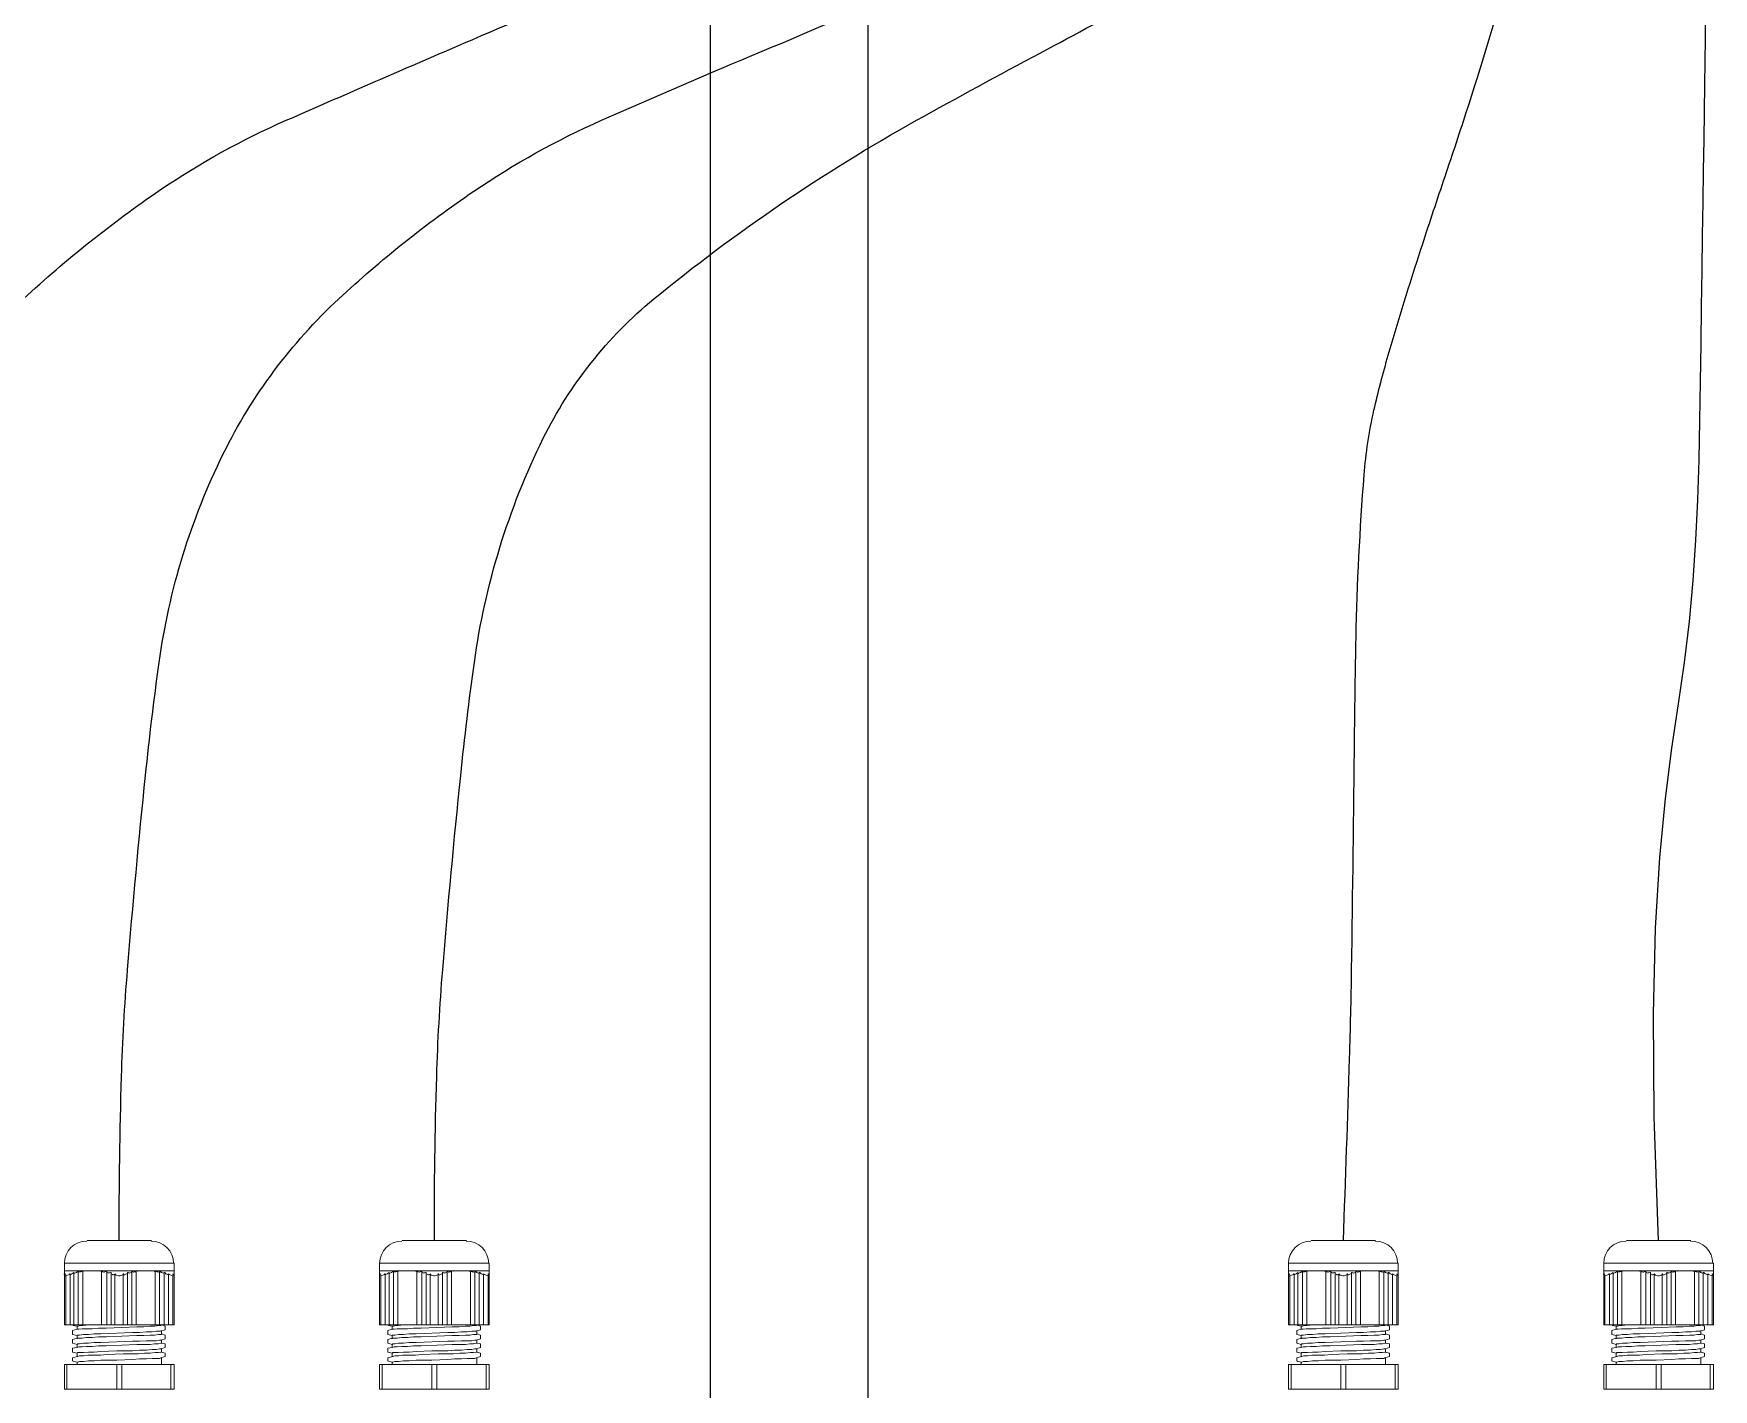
# Model space of a CAD drawing. Header units: feet. Extents: x -159 to 1687, y 0 to 1556.
# Drawn here: x 506.951 to 508.061, y 1043.167 to 1044.062 of the extents above; entities that cross this region are included whole.
import ezdxf

# ---------------------------------------------------------------- set-up
doc = ezdxf.new("R2010")
doc.units = ezdxf.units.FT
doc.header["$MEASUREMENT"] = 0
for name, color, linetype in [('E-CABL-24V', 1, '24V'), ('E-COND-PVC', 4, 'Continuous'), ('E-EQPM-CAB', 5, 'Continuous')]:
    doc.layers.add(name, color=color, linetype=linetype)
doc.linetypes.add('24V', pattern='A,1,-0.2,["24V",Standard,S=0.1,R=0,X=-0.125,Y=-0.05],-0.2', length=1.4)

msp = doc.modelspace()

# ---------------------------------------------------------------- linework, layer by layer
at = {"layer": 'E-CABL-24V'}
for points in [[(506.79902, 1043.26501, -0.0084246), (506.8005, 1043.37326, -0.012905), (506.80448, 1043.44384, -0.005131), (506.81636, 1043.57218, -0.0087941), (506.82538, 1043.64685, -0.08042), (506.86777, 1043.78473, -0.0910207), (506.94405, 1043.88711, -0.0379907), (507.03433, 1043.95907, -0.0461269), (507.11762, 1044.0051, -0.0016112), (507.22903, 1044.05345, -0.0018994), (507.32382, 1044.09379, -0.0038689), (507.40307, 1044.12645, 0.0031013), (507.50199, 1044.16704, 0.061837), (507.63164, 1044.24111, 0.1294031), (507.67656, 1044.29771, 0.0428645), (507.68454, 1044.32119, 0.0191707), (507.69574, 1044.3754, 0.0403763), (507.69987, 1044.42399, 0.0340011), (507.69617, 1044.48176)], [(507.00731, 1043.26501, -0.0084246), (507.00879, 1043.37326, -0.012905), (507.01277, 1043.44384, -0.005131), (507.02465, 1043.57218, -0.0087941), (507.03367, 1043.64685, -0.08042), (507.07606, 1043.78473, -0.0910207), (507.15234, 1043.88711, -0.0379907), (507.24159, 1043.95825, -0.0449793), (507.32591, 1044.0051, -0.0056803), (507.43207, 1044.05072, 0.0060256), (507.53211, 1044.09379, 0.0039967), (507.60481, 1044.12684, 0.0048834), (507.66381, 1044.15493, 0.09224), (507.72605, 1044.20109, 0.0997592), (507.76355, 1044.26226, 0.0367392), (507.77089, 1044.28804, 0.0153408), (507.78196, 1044.35119, 0.042794), (507.78529, 1044.40941, 0.0343129), (507.77826, 1044.48176)], [(507.21561, 1043.26501, -0.0084246), (507.21708, 1043.37326, -0.012905), (507.22106, 1043.44384, -0.005131), (507.23295, 1043.57218, -0.0087941), (507.24196, 1043.64685, -0.08042), (507.28752, 1043.79501, -0.1065191), (507.36063, 1043.88711, -0.0226279), (507.44363, 1043.94919, -0.0220351), (507.5342, 1044.0051, -0.0052918), (507.61593, 1044.04957, 0.0062301), (507.68529, 1044.08748, 0.0132304), (507.75678, 1044.13025, 0.0257912), (507.79165, 1044.15499, 0.1125238), (507.81781, 1044.18747, 0.0628255), (507.84169, 1044.25757, 0.015594), (507.84874, 1044.29821, 0.0081429), (507.85852, 1044.37658, 0.0231533), (507.86103, 1044.41722, 0.0146044), (507.86014, 1044.48176)], [(507.81626, 1043.26501, 0.0019135), (507.82039, 1043.38541, 0.0039449), (507.82171, 1043.44384, 0.0010603), (507.82365, 1043.59807, -0.0025121), (507.82466, 1043.66316, -0.0145143), (507.82999, 1043.77076, -0.0362217), (507.83649, 1043.81349, -0.0150315), (507.84594, 1043.84995, -0.0077188), (507.86754, 1043.92003, -0.0029732), (507.88249, 1043.96512, 0.0029662), (507.89745, 1044.01021, 0.0099684), (507.92566, 1044.10321, 0.030388), (507.93243, 1044.13439, 0.0154189), (507.93606, 1044.16398, 0.0052952), (507.94306, 1044.2505, 0.0011456), (507.9435, 1044.25694, 0.0001634), (507.94645, 1044.30206, 0.0221046), (507.94808, 1044.38102, 0.0172981), (507.94222, 1044.48176)]]:
    msp.add_lwpolyline(points, format="xyb", dxfattribs=at)
msp.add_lwpolyline([(508.02455, 1043.26501), (508.02167, 1043.34671), (508.02115, 1043.41482), (508.02252, 1043.47128), (508.02533, 1043.51805), (508.02912, 1043.55706), (508.03342, 1043.59024), (508.03778, 1043.61955), (508.04174, 1043.64693), (508.04494, 1043.67397), (508.04739, 1043.70096), (508.0492, 1043.7278), (508.05049, 1043.75444), (508.05136, 1043.7808), (508.05193, 1043.80681), (508.05232, 1043.8324), (508.05262, 1043.85749), (508.05294, 1043.88201), (508.05328, 1043.90585), (508.05363, 1043.9289), (508.05398, 1043.95104), (508.05432, 1043.97215), (508.05464, 1043.99214), (508.05493, 1044.01087), (508.05518, 1044.02823), (508.05537, 1044.04417), (508.05552, 1044.05877), (508.05563, 1044.07219)], dxfattribs=at)
at = {"layer": 'E-COND-PVC', "color": 111}
for points in [[(507.39783, 1044.52332), (507.39783, 1042.84676)], [(507.50199, 1044.52332), (507.50199, 1042.84676)]]:
    msp.add_lwpolyline(points, dxfattribs=at)
at = {"layer": 'E-EQPM-CAB', "lineweight": 0}
for p, q in [((506.97106, 1043.20918), (506.97106, 1043.25001)), ((507.04357, 1043.25001), (506.97106, 1043.25001)), ((507.04357, 1043.25001), (507.04357, 1043.20918)), ((507.17935, 1043.20918), (507.17935, 1043.25001)), ((507.25186, 1043.25001), (507.17935, 1043.25001)), ((507.25186, 1043.25001), (507.25186, 1043.20918)), ((507.78001, 1043.20918), (507.78001, 1043.25001)), ((507.85251, 1043.25001), (507.78001, 1043.25001)), ((507.85251, 1043.25001), (507.85251, 1043.20918)), ((507.9883, 1043.20918), (507.9883, 1043.25001)), ((508.0608, 1043.25001), (507.9883, 1043.25001)), ((508.0608, 1043.25001), (508.0608, 1043.20918)), ((507.04357, 1043.20918), (506.97106, 1043.20918)), ((507.25186, 1043.20918), (507.17935, 1043.20918)), ((507.85251, 1043.20918), (507.78001, 1043.20918)), ((508.0608, 1043.20918), (507.9883, 1043.20918))]:
    msp.add_line(p, q, dxfattribs=at)
for points in [[(507.02857, 1043.26501), (506.98606, 1043.26501)], [(507.23686, 1043.26501), (507.19435, 1043.26501)], [(507.83751, 1043.26501), (507.79501, 1043.26501)], [(508.0458, 1043.26501), (508.0033, 1043.26501)], [(506.97106, 1043.24501), (507.04357, 1043.24501)], [(506.9719, 1043.24293), (506.97106, 1043.24209), (506.97148, 1043.24168), (506.9719, 1043.24168), (506.9744, 1043.24251), (506.9744, 1043.24293), (506.97481, 1043.24293), (506.97481, 1043.20918)], [(506.9719, 1043.20918), (506.9719, 1043.24168)], [(506.97731, 1043.20918), (506.97731, 1043.24376), (506.97606, 1043.24293), (506.97523, 1043.24251)], [(506.98023, 1043.20918), (506.98023, 1043.24459), (506.97898, 1043.24376), (506.97773, 1043.24334)], [(506.98315, 1043.20918), (506.98315, 1043.24501)], [(506.99481, 1043.24459), (506.98898, 1043.24501), (506.98356, 1043.24459)], [(506.99565, 1043.24501), (506.99565, 1043.20918)], [(507.00023, 1043.24334), (506.9994, 1043.24376), (506.99898, 1043.24459), (506.99856, 1043.24459)], [(506.99898, 1043.20918), (506.99898, 1043.24459)], [(507.0019, 1043.24376), (507.0019, 1043.20918)], [(507.00315, 1043.24251), (507.0019, 1043.24293)], [(507.00981, 1043.24251), (507.00898, 1043.24209), (507.00773, 1043.24168), (507.0069, 1043.24168), (507.00523, 1043.24209), (507.0044, 1043.24293), (507.0044, 1043.20918)], [(507.00981, 1043.20918), (507.00981, 1043.24293)], [(507.01023, 1043.24293), (507.00981, 1043.24293)], [(507.01315, 1043.24376), (507.01273, 1043.24376), (507.01232, 1043.24293), (507.01107, 1043.24251)], [(507.01565, 1043.20918), (507.01565, 1043.24459), (507.01523, 1043.24376), (507.01398, 1043.24334)], [(507.03107, 1043.24459), (507.02523, 1043.24501), (507.01982, 1043.24459)], [(507.03107, 1043.24501), (507.03107, 1043.20918)], [(507.03648, 1043.24334), (507.03523, 1043.24376), (507.0344, 1043.24459), (507.03398, 1043.24459), (507.03398, 1043.20918)], [(507.0394, 1043.24251), (507.03815, 1043.24293), (507.03732, 1043.24376), (507.0369, 1043.24376), (507.0369, 1043.20918)], [(507.04273, 1043.24168), (507.04273, 1043.20918)], [(507.17935, 1043.24501), (507.25186, 1043.24501)], [(507.18019, 1043.24293), (507.17935, 1043.24209), (507.17977, 1043.24168), (507.18019, 1043.24168), (507.18269, 1043.24251), (507.18269, 1043.24293), (507.1831, 1043.24293), (507.1831, 1043.20918)], [(507.18019, 1043.20918), (507.18019, 1043.24168)], [(507.1856, 1043.20918), (507.1856, 1043.24376), (507.18435, 1043.24293), (507.18352, 1043.24251)], [(507.18852, 1043.20918), (507.18852, 1043.24459), (507.18727, 1043.24376), (507.18602, 1043.24334)], [(507.19144, 1043.20918), (507.19144, 1043.24501)], [(507.2031, 1043.24459), (507.19727, 1043.24501), (507.19185, 1043.24459)], [(507.20394, 1043.24501), (507.20394, 1043.20918)], [(507.20852, 1043.24334), (507.20769, 1043.24376), (507.20727, 1043.24459), (507.20685, 1043.24459)], [(507.20727, 1043.20918), (507.20727, 1043.24459)], [(507.21019, 1043.24376), (507.21019, 1043.20918)], [(507.21144, 1043.24251), (507.21019, 1043.24293)], [(507.21811, 1043.24251), (507.21727, 1043.24209), (507.21602, 1043.24168), (507.21519, 1043.24168), (507.21352, 1043.24209), (507.21269, 1043.24293), (507.21269, 1043.20918)], [(507.21811, 1043.20918), (507.21811, 1043.24293)], [(507.21852, 1043.24293), (507.21811, 1043.24293)], [(507.22144, 1043.24376), (507.22102, 1043.24376), (507.22061, 1043.24293), (507.21936, 1043.24251)], [(507.22394, 1043.20918), (507.22394, 1043.24459), (507.22352, 1043.24376), (507.22227, 1043.24334)], [(507.23936, 1043.24459), (507.23352, 1043.24501), (507.22811, 1043.24459)], [(507.23936, 1043.24501), (507.23936, 1043.20918)], [(507.24477, 1043.24334), (507.24352, 1043.24376), (507.24269, 1043.24459), (507.24227, 1043.24459), (507.24227, 1043.20918)], [(507.24769, 1043.24251), (507.24644, 1043.24293), (507.24561, 1043.24376), (507.24519, 1043.24376), (507.24519, 1043.20918)], [(507.25102, 1043.24168), (507.25102, 1043.20918)], [(507.78001, 1043.24501), (507.85251, 1043.24501)], [(507.78084, 1043.24293), (507.78001, 1043.24209), (507.78042, 1043.24168), (507.78084, 1043.24168), (507.78334, 1043.24251), (507.78334, 1043.24293), (507.78376, 1043.24293), (507.78376, 1043.20918)], [(507.78084, 1043.20918), (507.78084, 1043.24168)], [(507.78626, 1043.20918), (507.78626, 1043.24376), (507.78501, 1043.24293), (507.78417, 1043.24251)], [(507.78917, 1043.20918), (507.78917, 1043.24459), (507.78792, 1043.24376), (507.78667, 1043.24334)], [(507.79209, 1043.20918), (507.79209, 1043.24501)], [(507.80376, 1043.24459), (507.79792, 1043.24501), (507.79251, 1043.24459)], [(507.80459, 1043.24501), (507.80459, 1043.20918)], [(507.80918, 1043.24334), (507.80834, 1043.24376), (507.80793, 1043.24459), (507.80751, 1043.24459)], [(507.80793, 1043.20918), (507.80793, 1043.24459)], [(507.81084, 1043.24376), (507.81084, 1043.20918)], [(507.81209, 1043.24251), (507.81084, 1043.24293)], [(507.81876, 1043.24251), (507.81793, 1043.24209), (507.81668, 1043.24168), (507.81584, 1043.24168), (507.81418, 1043.24209), (507.81334, 1043.24293), (507.81334, 1043.20918)], [(507.81876, 1043.20918), (507.81876, 1043.24293)], [(507.81918, 1043.24293), (507.81876, 1043.24293)], [(507.82209, 1043.24376), (507.82168, 1043.24376), (507.82126, 1043.24293), (507.82001, 1043.24251)], [(507.82459, 1043.20918), (507.82459, 1043.24459), (507.82418, 1043.24376), (507.82293, 1043.24334)], [(507.84001, 1043.24459), (507.83418, 1043.24501), (507.82876, 1043.24459)], [(507.84001, 1043.24501), (507.84001, 1043.20918)], [(507.84543, 1043.24334), (507.84418, 1043.24376), (507.84334, 1043.24459), (507.84293, 1043.24459), (507.84293, 1043.20918)], [(507.84834, 1043.24251), (507.84709, 1043.24293), (507.84626, 1043.24376), (507.84584, 1043.24376), (507.84584, 1043.20918)], [(507.85168, 1043.24168), (507.85168, 1043.20918)], [(507.9883, 1043.24501), (508.0608, 1043.24501)], [(507.98913, 1043.24293), (507.9883, 1043.24209), (507.98871, 1043.24168), (507.98913, 1043.24168), (507.99163, 1043.24251), (507.99163, 1043.24293), (507.99205, 1043.24293), (507.99205, 1043.20918)], [(507.98913, 1043.20918), (507.98913, 1043.24168)], [(507.99455, 1043.20918), (507.99455, 1043.24376), (507.9933, 1043.24293), (507.99246, 1043.24251)], [(507.99746, 1043.20918), (507.99746, 1043.24459), (507.99621, 1043.24376), (507.99496, 1043.24334)], [(508.00038, 1043.20918), (508.00038, 1043.24501)], [(508.01205, 1043.24459), (508.00622, 1043.24501), (508.0008, 1043.24459)], [(508.01288, 1043.24501), (508.01288, 1043.20918)], [(508.01747, 1043.24334), (508.01663, 1043.24376), (508.01622, 1043.24459), (508.0158, 1043.24459)], [(508.01622, 1043.20918), (508.01622, 1043.24459)], [(508.01913, 1043.24376), (508.01913, 1043.20918)], [(508.02038, 1043.24251), (508.01913, 1043.24293)], [(508.02705, 1043.24251), (508.02622, 1043.24209), (508.02497, 1043.24168), (508.02413, 1043.24168), (508.02247, 1043.24209), (508.02163, 1043.24293), (508.02163, 1043.20918)], [(508.02705, 1043.20918), (508.02705, 1043.24293)], [(508.02747, 1043.24293), (508.02705, 1043.24293)], [(508.03038, 1043.24376), (508.02997, 1043.24376), (508.02955, 1043.24293), (508.0283, 1043.24251)], [(508.03288, 1043.20918), (508.03288, 1043.24459), (508.03247, 1043.24376), (508.03122, 1043.24334)], [(508.0483, 1043.24459), (508.04247, 1043.24501), (508.03705, 1043.24459)], [(508.0483, 1043.24501), (508.0483, 1043.20918)], [(508.05372, 1043.24334), (508.05247, 1043.24376), (508.05163, 1043.24459), (508.05122, 1043.24459), (508.05122, 1043.20918)], [(508.05663, 1043.24251), (508.05538, 1043.24293), (508.05455, 1043.24376), (508.05413, 1043.24376), (508.05413, 1043.20918)], [(508.05997, 1043.24168), (508.05997, 1043.20918)], [(506.9769, 1043.20918), (506.9769, 1043.20876), (506.9794, 1043.20834), (506.9794, 1043.20626), (506.97648, 1043.20543), (506.97648, 1043.20293), (506.9794, 1043.20209)], [(506.9794, 1043.20001), (506.9794, 1043.20251), (506.98106, 1043.20251), (506.98356, 1043.20293), (506.9869, 1043.20293), (506.99065, 1043.20334), (506.99523, 1043.20334), (507.01607, 1043.20418), (507.02065, 1043.20418), (507.02523, 1043.20459), (507.02898, 1043.20459), (507.0319, 1043.20501), (507.03482, 1043.20501), (507.03773, 1043.20584), (507.03773, 1043.20834), (507.03523, 1043.20918), (507.03482, 1043.20876), (507.03315, 1043.20876), (507.03065, 1043.20834), (507.02773, 1043.20834), (507.02357, 1043.20793), (507.01898, 1043.20793), (507.00898, 1043.20751), (506.99856, 1043.20709), (506.99356, 1043.20709), (506.9894, 1043.20668), (506.98273, 1043.20668), (506.98065, 1043.20626), (506.9794, 1043.20626)], [(506.98731, 1043.20918), (506.98315, 1043.20876), (506.98148, 1043.20876), (506.98023, 1043.20834), (506.9794, 1043.20834)], [(507.18519, 1043.20918), (507.18519, 1043.20876), (507.18769, 1043.20834), (507.18769, 1043.20626), (507.18477, 1043.20543), (507.18477, 1043.20293), (507.18769, 1043.20209)], [(507.18769, 1043.20001), (507.18769, 1043.20251), (507.18935, 1043.20251), (507.19185, 1043.20293), (507.19519, 1043.20293), (507.19894, 1043.20334), (507.20352, 1043.20334), (507.22436, 1043.20418), (507.22894, 1043.20418), (507.23352, 1043.20459), (507.23727, 1043.20459), (507.24019, 1043.20501), (507.24311, 1043.20501), (507.24602, 1043.20584), (507.24602, 1043.20834), (507.24352, 1043.20918), (507.24311, 1043.20876), (507.24144, 1043.20876), (507.23894, 1043.20834), (507.23602, 1043.20834), (507.23186, 1043.20793), (507.22727, 1043.20793), (507.21727, 1043.20751), (507.20685, 1043.20709), (507.20185, 1043.20709), (507.19769, 1043.20668), (507.19102, 1043.20668), (507.18894, 1043.20626), (507.18769, 1043.20626)], [(507.1956, 1043.20918), (507.19144, 1043.20876), (507.18977, 1043.20876), (507.18852, 1043.20834), (507.18769, 1043.20834)], [(507.78584, 1043.20918), (507.78584, 1043.20876), (507.78834, 1043.20834), (507.78834, 1043.20626), (507.78542, 1043.20543), (507.78542, 1043.20293), (507.78834, 1043.20209)], [(507.78834, 1043.20001), (507.78834, 1043.20251), (507.79001, 1043.20251), (507.79251, 1043.20293), (507.79584, 1043.20293), (507.79959, 1043.20334), (507.80418, 1043.20334), (507.82501, 1043.20418), (507.82959, 1043.20418), (507.83418, 1043.20459), (507.83793, 1043.20459), (507.84084, 1043.20501), (507.84376, 1043.20501), (507.84668, 1043.20584), (507.84668, 1043.20834), (507.84418, 1043.20918), (507.84376, 1043.20876), (507.84209, 1043.20876), (507.83959, 1043.20834), (507.83668, 1043.20834), (507.83251, 1043.20793), (507.82793, 1043.20793), (507.81793, 1043.20751), (507.80751, 1043.20709), (507.80251, 1043.20709), (507.79834, 1043.20668), (507.79167, 1043.20668), (507.78959, 1043.20626), (507.78834, 1043.20626)], [(507.79626, 1043.20918), (507.79209, 1043.20876), (507.79042, 1043.20876), (507.78917, 1043.20834), (507.78834, 1043.20834)], [(507.99413, 1043.20918), (507.99413, 1043.20876), (507.99663, 1043.20834), (507.99663, 1043.20626), (507.99371, 1043.20543), (507.99371, 1043.20293), (507.99663, 1043.20209)], [(507.99663, 1043.20001), (507.99663, 1043.20251), (507.9983, 1043.20251), (508.0008, 1043.20293), (508.00413, 1043.20293), (508.00788, 1043.20334), (508.01247, 1043.20334), (508.0333, 1043.20418), (508.03788, 1043.20418), (508.04247, 1043.20459), (508.04622, 1043.20459), (508.04913, 1043.20501), (508.05205, 1043.20501), (508.05497, 1043.20584), (508.05497, 1043.20834), (508.05247, 1043.20918), (508.05205, 1043.20876), (508.05038, 1043.20876), (508.04788, 1043.20834), (508.04497, 1043.20834), (508.0408, 1043.20793), (508.03622, 1043.20793), (508.02622, 1043.20751), (508.0158, 1043.20709), (508.0108, 1043.20709), (508.00663, 1043.20668), (507.99997, 1043.20668), (507.99788, 1043.20626), (507.99663, 1043.20626)], [(508.00455, 1043.20918), (508.00038, 1043.20876), (507.99872, 1043.20876), (507.99746, 1043.20834), (507.99663, 1043.20834)], [(507.03523, 1043.20543), (507.03523, 1043.20293), (507.03315, 1043.20293), (507.03065, 1043.20251), (507.02773, 1043.20251), (507.02357, 1043.20209), (507.01898, 1043.20209), (507.00898, 1043.20168), (506.99856, 1043.20126), (506.99356, 1043.20126), (506.9894, 1043.20084), (506.98565, 1043.20084), (506.98273, 1043.20043), (506.9794, 1043.20043), (506.97648, 1043.19959), (506.97648, 1043.19709), (506.9794, 1043.19626), (506.9794, 1043.19418), (506.98065, 1043.19459), (506.98273, 1043.19459), (506.98565, 1043.19501), (506.9894, 1043.19501), (506.99356, 1043.19543), (506.99856, 1043.19543), (507.00898, 1043.19584), (507.01898, 1043.19626), (507.02773, 1043.19626), (507.03065, 1043.19668), (507.03315, 1043.19668), (507.03482, 1043.19709), (507.03523, 1043.19709)], [(506.9794, 1043.19626), (506.97981, 1043.19668), (506.98106, 1043.19668), (506.98356, 1043.19709), (506.9869, 1043.19709), (506.99065, 1043.19751), (506.99523, 1043.19751), (507.01607, 1043.19834), (507.02065, 1043.19834), (507.02523, 1043.19876), (507.0319, 1043.19876), (507.03398, 1043.19918), (507.03482, 1043.19918), (507.03773, 1043.20001), (507.03773, 1043.20251), (507.03523, 1043.20334)], [(506.9794, 1043.19043), (506.97981, 1043.19084), (506.98356, 1043.19084), (506.9869, 1043.19126), (506.99065, 1043.19126), (506.99523, 1043.19168), (507.00565, 1043.19209), (507.01607, 1043.19209), (507.02065, 1043.19251), (507.02523, 1043.19251), (507.02898, 1043.19293), (507.0319, 1043.19293), (507.03398, 1043.19334), (507.03482, 1043.19334), (507.03773, 1043.19418), (507.03773, 1043.19668), (507.03523, 1043.19709), (507.03523, 1043.19918)], [(507.24352, 1043.20543), (507.24352, 1043.20293), (507.24144, 1043.20293), (507.23894, 1043.20251), (507.23602, 1043.20251), (507.23186, 1043.20209), (507.22727, 1043.20209), (507.21727, 1043.20168), (507.20685, 1043.20126), (507.20185, 1043.20126), (507.19769, 1043.20084), (507.19394, 1043.20084), (507.19102, 1043.20043), (507.18769, 1043.20043), (507.18477, 1043.19959), (507.18477, 1043.19709), (507.18769, 1043.19626), (507.18769, 1043.19418), (507.18894, 1043.19459), (507.19102, 1043.19459), (507.19394, 1043.19501), (507.19769, 1043.19501), (507.20185, 1043.19543), (507.20685, 1043.19543), (507.21727, 1043.19584), (507.22727, 1043.19626), (507.23602, 1043.19626), (507.23894, 1043.19668), (507.24144, 1043.19668), (507.24311, 1043.19709), (507.24352, 1043.19709)], [(507.18769, 1043.19626), (507.1881, 1043.19668), (507.18935, 1043.19668), (507.19185, 1043.19709), (507.19519, 1043.19709), (507.19894, 1043.19751), (507.20352, 1043.19751), (507.22436, 1043.19834), (507.22894, 1043.19834), (507.23352, 1043.19876), (507.24019, 1043.19876), (507.24227, 1043.19918), (507.24311, 1043.19918), (507.24602, 1043.20001), (507.24602, 1043.20251), (507.24352, 1043.20334)], [(507.18769, 1043.19043), (507.1881, 1043.19084), (507.19185, 1043.19084), (507.19519, 1043.19126), (507.19894, 1043.19126), (507.20352, 1043.19168), (507.21394, 1043.19209), (507.22436, 1043.19209), (507.22894, 1043.19251), (507.23352, 1043.19251), (507.23727, 1043.19293), (507.24019, 1043.19293), (507.24227, 1043.19334), (507.24311, 1043.19334), (507.24602, 1043.19418), (507.24602, 1043.19668), (507.24352, 1043.19709), (507.24352, 1043.19918)], [(507.84418, 1043.20543), (507.84418, 1043.20293), (507.84209, 1043.20293), (507.83959, 1043.20251), (507.83668, 1043.20251), (507.83251, 1043.20209), (507.82793, 1043.20209), (507.81793, 1043.20168), (507.80751, 1043.20126), (507.80251, 1043.20126), (507.79834, 1043.20084), (507.79459, 1043.20084), (507.79167, 1043.20043), (507.78834, 1043.20043), (507.78542, 1043.19959), (507.78542, 1043.19709), (507.78834, 1043.19626), (507.78834, 1043.19418), (507.78959, 1043.19459), (507.79167, 1043.19459), (507.79459, 1043.19501), (507.79834, 1043.19501), (507.80251, 1043.19543), (507.80751, 1043.19543), (507.81793, 1043.19584), (507.82793, 1043.19626), (507.83668, 1043.19626), (507.83959, 1043.19668), (507.84209, 1043.19668), (507.84376, 1043.19709), (507.84418, 1043.19709)], [(507.78834, 1043.19626), (507.78876, 1043.19668), (507.79001, 1043.19668), (507.79251, 1043.19709), (507.79584, 1043.19709), (507.79959, 1043.19751), (507.80418, 1043.19751), (507.82501, 1043.19834), (507.82959, 1043.19834), (507.83418, 1043.19876), (507.84084, 1043.19876), (507.84293, 1043.19918), (507.84376, 1043.19918), (507.84668, 1043.20001), (507.84668, 1043.20251), (507.84418, 1043.20334)], [(507.78834, 1043.19043), (507.78876, 1043.19084), (507.79251, 1043.19084), (507.79584, 1043.19126), (507.79959, 1043.19126), (507.80418, 1043.19168), (507.81459, 1043.19209), (507.82501, 1043.19209), (507.82959, 1043.19251), (507.83418, 1043.19251), (507.83793, 1043.19293), (507.84084, 1043.19293), (507.84293, 1043.19334), (507.84376, 1043.19334), (507.84668, 1043.19418), (507.84668, 1043.19668), (507.84418, 1043.19709), (507.84418, 1043.19918)], [(508.05247, 1043.20543), (508.05247, 1043.20293), (508.05038, 1043.20293), (508.04788, 1043.20251), (508.04497, 1043.20251), (508.0408, 1043.20209), (508.03622, 1043.20209), (508.02622, 1043.20168), (508.0158, 1043.20126), (508.0108, 1043.20126), (508.00663, 1043.20084), (508.00288, 1043.20084), (507.99997, 1043.20043), (507.99663, 1043.20043), (507.99371, 1043.19959), (507.99371, 1043.19709), (507.99663, 1043.19626), (507.99663, 1043.19418), (507.99788, 1043.19459), (507.99997, 1043.19459), (508.00288, 1043.19501), (508.00663, 1043.19501), (508.0108, 1043.19543), (508.0158, 1043.19543), (508.02622, 1043.19584), (508.03622, 1043.19626), (508.04497, 1043.19626), (508.04788, 1043.19668), (508.05038, 1043.19668), (508.05205, 1043.19709), (508.05247, 1043.19709)], [(507.99663, 1043.19626), (507.99705, 1043.19668), (507.9983, 1043.19668), (508.0008, 1043.19709), (508.00413, 1043.19709), (508.00788, 1043.19751), (508.01247, 1043.19751), (508.0333, 1043.19834), (508.03788, 1043.19834), (508.04247, 1043.19876), (508.04913, 1043.19876), (508.05122, 1043.19918), (508.05205, 1043.19918), (508.05497, 1043.20001), (508.05497, 1043.20251), (508.05247, 1043.20334)], [(507.99663, 1043.19043), (507.99705, 1043.19084), (508.0008, 1043.19084), (508.00413, 1043.19126), (508.00788, 1043.19126), (508.01247, 1043.19168), (508.02288, 1043.19209), (508.0333, 1043.19209), (508.03788, 1043.19251), (508.04247, 1043.19251), (508.04622, 1043.19293), (508.04913, 1043.19293), (508.05122, 1043.19334), (508.05205, 1043.19334), (508.05497, 1043.19418), (508.05497, 1043.19668), (508.05247, 1043.19709), (508.05247, 1043.19918)], [(506.9794, 1043.19418), (506.97648, 1043.19376), (506.97648, 1043.19126), (506.9794, 1043.19043), (506.9794, 1043.18834)], [(507.03523, 1043.19126), (507.03482, 1043.19126), (507.03315, 1043.19084), (507.03107, 1043.19084), (507.02773, 1043.19043), (507.02398, 1043.19043), (507.01982, 1043.19001), (507.00981, 1043.19001), (506.9994, 1043.18959), (506.99481, 1043.18917), (506.98648, 1043.18917), (506.98356, 1043.18876), (506.98106, 1043.18876), (506.97981, 1043.18834), (506.97648, 1043.18751), (506.97648, 1043.18542), (506.97731, 1043.18501), (506.9794, 1043.18459)], [(506.9794, 1043.18292), (506.9794, 1043.18459), (506.97981, 1043.18459), (506.98106, 1043.18501), (506.98356, 1043.18501), (506.9869, 1043.18542), (506.99065, 1043.18542), (506.99523, 1043.18584), (507.00565, 1043.18584), (507.01607, 1043.18626), (507.02065, 1043.18667), (507.02523, 1043.18667), (507.02898, 1043.18709), (507.03398, 1043.18709), (507.03482, 1043.18751), (507.03773, 1043.18834), (507.03773, 1043.19043), (507.03523, 1043.19126), (507.03523, 1043.19334)], [(507.03523, 1043.18292), (507.03523, 1043.18751)], [(507.18769, 1043.19418), (507.18477, 1043.19376), (507.18477, 1043.19126), (507.18769, 1043.19043), (507.18769, 1043.18834)], [(507.24352, 1043.19126), (507.24311, 1043.19126), (507.24144, 1043.19084), (507.23936, 1043.19084), (507.23602, 1043.19043), (507.23227, 1043.19043), (507.22811, 1043.19001), (507.21811, 1043.19001), (507.20769, 1043.18959), (507.2031, 1043.18917), (507.19477, 1043.18917), (507.19185, 1043.18876), (507.18935, 1043.18876), (507.1881, 1043.18834), (507.18477, 1043.18751), (507.18477, 1043.18542), (507.1856, 1043.18501), (507.18769, 1043.18459)], [(507.18769, 1043.18292), (507.18769, 1043.18459), (507.1881, 1043.18459), (507.18935, 1043.18501), (507.19185, 1043.18501), (507.19519, 1043.18542), (507.19894, 1043.18542), (507.20352, 1043.18584), (507.21394, 1043.18584), (507.22436, 1043.18626), (507.22894, 1043.18667), (507.23352, 1043.18667), (507.23727, 1043.18709), (507.24227, 1043.18709), (507.24311, 1043.18751), (507.24602, 1043.18834), (507.24602, 1043.19043), (507.24352, 1043.19126), (507.24352, 1043.19334)], [(507.24352, 1043.18292), (507.24352, 1043.18751)], [(507.78834, 1043.19418), (507.78542, 1043.19376), (507.78542, 1043.19126), (507.78834, 1043.19043), (507.78834, 1043.18834)], [(507.84418, 1043.19126), (507.84376, 1043.19126), (507.84209, 1043.19084), (507.84001, 1043.19084), (507.83668, 1043.19043), (507.83293, 1043.19043), (507.82876, 1043.19001), (507.81876, 1043.19001), (507.80834, 1043.18959), (507.80376, 1043.18917), (507.79542, 1043.18917), (507.79251, 1043.18876), (507.79001, 1043.18876), (507.78876, 1043.18834), (507.78542, 1043.18751), (507.78542, 1043.18542), (507.78626, 1043.18501), (507.78834, 1043.18459)], [(507.78834, 1043.18292), (507.78834, 1043.18459), (507.78876, 1043.18459), (507.79001, 1043.18501), (507.79251, 1043.18501), (507.79584, 1043.18542), (507.79959, 1043.18542), (507.80418, 1043.18584), (507.81459, 1043.18584), (507.82501, 1043.18626), (507.82959, 1043.18667), (507.83418, 1043.18667), (507.83793, 1043.18709), (507.84293, 1043.18709), (507.84376, 1043.18751), (507.84668, 1043.18834), (507.84668, 1043.19043), (507.84418, 1043.19126), (507.84418, 1043.19334)], [(507.84418, 1043.18292), (507.84418, 1043.18751)], [(507.99663, 1043.19418), (507.99371, 1043.19376), (507.99371, 1043.19126), (507.99663, 1043.19043), (507.99663, 1043.18834)], [(508.05247, 1043.19126), (508.05205, 1043.19126), (508.05038, 1043.19084), (508.0483, 1043.19084), (508.04497, 1043.19043), (508.04122, 1043.19043), (508.03705, 1043.19001), (508.02705, 1043.19001), (508.01663, 1043.18959), (508.01205, 1043.18917), (508.00372, 1043.18917), (508.0008, 1043.18876), (507.9983, 1043.18876), (507.99705, 1043.18834), (507.99371, 1043.18751), (507.99371, 1043.18542), (507.99455, 1043.18501), (507.99663, 1043.18459)], [(507.99663, 1043.18292), (507.99663, 1043.18459), (507.99705, 1043.18459), (507.9983, 1043.18501), (508.0008, 1043.18501), (508.00413, 1043.18542), (508.00788, 1043.18542), (508.01247, 1043.18584), (508.02288, 1043.18584), (508.0333, 1043.18626), (508.03788, 1043.18667), (508.04247, 1043.18667), (508.04622, 1043.18709), (508.05122, 1043.18709), (508.05205, 1043.18751), (508.05497, 1043.18834), (508.05497, 1043.19043), (508.05247, 1043.19126), (508.05247, 1043.19334)], [(508.05247, 1043.18292), (508.05247, 1043.18751)], [(507.04357, 1043.16667), (506.97106, 1043.16667), (506.97106, 1043.18292), (507.04357, 1043.18292)], [(506.97273, 1043.16667), (506.97273, 1043.18292)], [(507.00565, 1043.16667), (507.00565, 1043.18292)], [(507.00898, 1043.18292), (507.00898, 1043.16667)], [(507.04148, 1043.16667), (507.04148, 1043.18292)], [(507.04357, 1043.16667), (507.04357, 1043.18292)], [(507.25186, 1043.16667), (507.17935, 1043.16667), (507.17935, 1043.18292), (507.25186, 1043.18292)], [(507.18102, 1043.16667), (507.18102, 1043.18292)], [(507.21394, 1043.16667), (507.21394, 1043.18292)], [(507.21727, 1043.18292), (507.21727, 1043.16667)], [(507.24977, 1043.16667), (507.24977, 1043.18292)], [(507.25186, 1043.16667), (507.25186, 1043.18292)], [(507.85251, 1043.16667), (507.78001, 1043.16667), (507.78001, 1043.18292), (507.85251, 1043.18292)], [(507.78167, 1043.16667), (507.78167, 1043.18292)], [(507.81459, 1043.16667), (507.81459, 1043.18292)], [(507.81793, 1043.18292), (507.81793, 1043.16667)], [(507.85043, 1043.16667), (507.85043, 1043.18292)], [(507.85251, 1043.16667), (507.85251, 1043.18292)], [(508.0608, 1043.16667), (507.9883, 1043.16667), (507.9883, 1043.18292), (508.0608, 1043.18292)], [(507.98996, 1043.16667), (507.98996, 1043.18292)], [(508.02288, 1043.16667), (508.02288, 1043.18292)], [(508.02622, 1043.18292), (508.02622, 1043.16667)], [(508.05872, 1043.16667), (508.05872, 1043.18292)], [(508.0608, 1043.16667), (508.0608, 1043.18292)]]:
    msp.add_lwpolyline(points, dxfattribs=at)
for points in [[(506.98334, 1043.24443, 0.0061178), (506.98295, 1043.24482, 0.0015576), (506.98181, 1043.24421)], [(507.0019, 1043.24376), (507.00148, 1043.24376, 0.0044585), (507.00036, 1043.24355)], [(507.01385, 1043.24355, 0.0044585), (507.01273, 1043.24376), (507.01273, 1043.20918)], [(507.01965, 1043.24465, 0.0037895), (507.01857, 1043.24501), (507.01857, 1043.20918)], [(507.03982, 1043.20918), (507.03982, 1043.24293), (507.04023, 1043.24251), (507.04273, 1043.24168), (507.04315, 1043.24168), (507.04357, 1043.24209), (507.04273, 1043.24251), (507.04273, 1043.24293, -0.0067859), (507.04344, 1043.2426)], [(507.19164, 1043.24443, 0.0061178), (507.19124, 1043.24482, 0.0015576), (507.1901, 1043.24421)], [(507.21019, 1043.24376), (507.20977, 1043.24376, 0.0044585), (507.20865, 1043.24355)], [(507.22214, 1043.24355, 0.0044585), (507.22102, 1043.24376), (507.22102, 1043.20918)], [(507.22794, 1043.24465, 0.0037895), (507.22686, 1043.24501), (507.22686, 1043.20918)], [(507.24811, 1043.20918), (507.24811, 1043.24293), (507.24852, 1043.24251), (507.25102, 1043.24168), (507.25144, 1043.24168), (507.25186, 1043.24209), (507.25102, 1043.24251), (507.25102, 1043.24293, -0.0067859), (507.25173, 1043.2426)], [(507.79229, 1043.24443, 0.0061178), (507.7919, 1043.24482, 0.0015576), (507.79075, 1043.24421)], [(507.81084, 1043.24376), (507.81043, 1043.24376, 0.0044585), (507.8093, 1043.24355)], [(507.8228, 1043.24355, 0.0044585), (507.82168, 1043.24376), (507.82168, 1043.20918)], [(507.82859, 1043.24465, 0.0037895), (507.82751, 1043.24501), (507.82751, 1043.20918)], [(507.84876, 1043.20918), (507.84876, 1043.24293), (507.84918, 1043.24251), (507.85168, 1043.24168), (507.85209, 1043.24168), (507.85251, 1043.24209), (507.85168, 1043.24251), (507.85168, 1043.24293, -0.0067859), (507.85238, 1043.2426)], [(508.00058, 1043.24443, 0.0061178), (508.00019, 1043.24482, 0.0015576), (507.99904, 1043.24421)], [(508.01913, 1043.24376), (508.01872, 1043.24376, 0.0044585), (508.0176, 1043.24355)], [(508.03109, 1043.24355, 0.0044585), (508.02997, 1043.24376), (508.02997, 1043.20918)], [(508.03688, 1043.24465, 0.0037895), (508.0358, 1043.24501), (508.0358, 1043.20918)], [(508.05705, 1043.20918), (508.05705, 1043.24293), (508.05747, 1043.24251), (508.05997, 1043.24168), (508.06038, 1043.24168), (508.0608, 1043.24209), (508.05997, 1043.24251), (508.05997, 1043.24293, -0.0067859), (508.06067, 1043.2426)]]:
    msp.add_lwpolyline(points, format="xyb", dxfattribs=at)
for centre, radius, start, end in [((506.98586, 1043.2498), 0.01479, 90, 180), ((507.02836, 1043.2498), 0.01479, 360, 90), ((507.19415, 1043.2498), 0.01479, 90, 180), ((507.23665, 1043.2498), 0.01479, 360, 90), ((507.7948, 1043.2498), 0.01479, 90, 180), ((507.8373, 1043.2498), 0.01479, 360, 90), ((508.00309, 1043.2498), 0.01479, 90, 180), ((508.04559, 1043.2498), 0.01479, 360, 90), ((506.97877, 1043.21565), 0.02812, 104.95753, 106.51271), ((506.97002, 1043.23355), 0.01021, 60.86461, 63.33039), ((506.97044, 1043.23271), 0.01271, 54.64626, 56.76584), ((506.96961, 1043.23148), 0.01645, 49.11373, 50.86704), ((506.98961, 1043.20021), 0.0448, 100.32716, 101.82116), ((507.02084, 1043.17068), 0.07849, 108.68735, 109.55584), ((506.89846, 1043.18445), 0.11425, 31.44227, 31.81623), ((506.98794, 1043.20021), 0.0448, 78.17884, 79.67284), ((507.01752, 1043.17689), 0.0702, 105.77054, 106.73199), ((507.0146, 1043.1811), 0.06225, 99.82228, 100.88139), ((506.9992, 1043.1811), 0.06225, 79.11861, 80.17772), ((506.99669, 1043.17689), 0.0702, 73.26801, 74.22946), ((507.02586, 1043.20021), 0.0448, 100.32716, 101.82116), ((507.11534, 1043.18445), 0.11425, 148.18377, 148.55773), ((507.04668, 1043.22857), 0.02269, 134.25213, 135.65421), ((506.93, 1043.06392), 0.20734, 60.403, 60.75998), ((507.02419, 1043.20021), 0.0448, 78.17884, 79.67284), ((507.0446, 1043.23148), 0.01645, 129.13296, 130.88627), ((507.04378, 1043.23271), 0.01271, 123.23416, 125.35374), ((507.04419, 1043.23355), 0.01021, 116.66961, 119.13539), ((507.18706, 1043.21565), 0.02812, 104.95753, 106.51271), ((507.17831, 1043.23355), 0.01021, 60.86461, 63.33039), ((507.17873, 1043.23271), 0.01271, 54.64626, 56.76584), ((507.1779, 1043.23148), 0.01645, 49.11373, 50.86704), ((507.1979, 1043.20021), 0.0448, 100.32716, 101.82116), ((507.22913, 1043.17068), 0.07849, 108.68735, 109.55584), ((507.10675, 1043.18445), 0.11425, 31.44227, 31.81623), ((507.19623, 1043.20021), 0.0448, 78.17884, 79.67284), ((507.22581, 1043.17689), 0.0702, 105.77054, 106.73199), ((507.22289, 1043.1811), 0.06225, 99.82228, 100.88139), ((507.20749, 1043.1811), 0.06225, 79.11861, 80.17772), ((507.20498, 1043.17689), 0.0702, 73.26801, 74.22946), ((507.23415, 1043.20021), 0.0448, 100.32716, 101.82116), ((507.32363, 1043.18445), 0.11425, 148.18377, 148.55773), ((507.25497, 1043.22857), 0.02269, 134.25213, 135.65421), ((507.13829, 1043.06392), 0.20734, 60.403, 60.75998), ((507.23248, 1043.20021), 0.0448, 78.17884, 79.67284), ((507.25289, 1043.23148), 0.01645, 129.13296, 130.88627), ((507.25207, 1043.23271), 0.01271, 123.23416, 125.35374), ((507.25248, 1043.23355), 0.01021, 116.66961, 119.13539), ((507.78771, 1043.21565), 0.02812, 104.95753, 106.51271), ((507.77896, 1043.23355), 0.01021, 60.86461, 63.33039), ((507.77938, 1043.23271), 0.01271, 54.64626, 56.76584), ((507.77855, 1043.23148), 0.01645, 49.11373, 50.86704), ((507.79855, 1043.20021), 0.0448, 100.32716, 101.82116), ((507.82978, 1043.17068), 0.07849, 108.68735, 109.55584), ((507.70741, 1043.18445), 0.11425, 31.44227, 31.81623), ((507.79688, 1043.20021), 0.0448, 78.17884, 79.67284), ((507.82646, 1043.17689), 0.0702, 105.77054, 106.73199), ((507.82354, 1043.1811), 0.06225, 99.82228, 100.88139), ((507.80814, 1043.1811), 0.06225, 79.11861, 80.17772), ((507.80564, 1043.17689), 0.0702, 73.26801, 74.22946), ((507.8348, 1043.20021), 0.0448, 100.32716, 101.82116), ((507.92428, 1043.18445), 0.11425, 148.18377, 148.55773), ((507.85562, 1043.22857), 0.02269, 134.25213, 135.65421), ((507.73894, 1043.06392), 0.20734, 60.403, 60.75998), ((507.83313, 1043.20021), 0.0448, 78.17884, 79.67284), ((507.85355, 1043.23148), 0.01645, 129.13296, 130.88627), ((507.85272, 1043.23271), 0.01271, 123.23416, 125.35374), ((507.85314, 1043.23355), 0.01021, 116.66961, 119.13539), ((507.996, 1043.21565), 0.02812, 104.95753, 106.51271), ((507.98725, 1043.23355), 0.01021, 60.86461, 63.33039), ((507.98767, 1043.23271), 0.01271, 54.64626, 56.76584), ((507.98685, 1043.23148), 0.01645, 49.11373, 50.86704), ((508.00684, 1043.20021), 0.0448, 100.32716, 101.82116), ((508.03807, 1043.17068), 0.07849, 108.68735, 109.55584), ((507.9157, 1043.18445), 0.11425, 31.44227, 31.81623), ((508.00517, 1043.20021), 0.0448, 78.17884, 79.67284), ((508.03476, 1043.17689), 0.0702, 105.77054, 106.73199), ((508.03184, 1043.1811), 0.06225, 99.82228, 100.88139), ((508.01643, 1043.1811), 0.06225, 79.11861, 80.17772), ((508.01393, 1043.17689), 0.0702, 73.26801, 74.22946), ((508.04309, 1043.20021), 0.0448, 100.32716, 101.82116), ((508.13257, 1043.18445), 0.11425, 148.18377, 148.55773), ((508.06391, 1043.22857), 0.02269, 134.25213, 135.65421), ((507.94723, 1043.06392), 0.20734, 60.403, 60.75998), ((508.04142, 1043.20021), 0.0448, 78.17884, 79.67284), ((508.06184, 1043.23148), 0.01645, 129.13296, 130.88627), ((508.06101, 1043.23271), 0.01271, 123.23416, 125.35374), ((508.06143, 1043.23355), 0.01021, 116.66961, 119.13539)]:
    msp.add_arc(centre, radius, start, end, dxfattribs=at)

doc.saveas('drawing.dxf')
